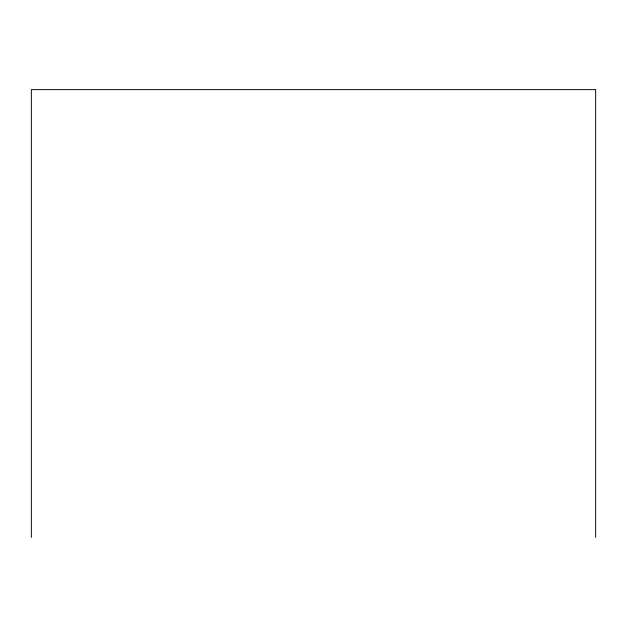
<?xml version="1.0" encoding="UTF-8"?>
<svg xmlns="http://www.w3.org/2000/svg" width="627" height="627" viewBox="0 0 627 627"><rect width="100%" height="100%" fill="white"/><g stroke="black" fill="none" stroke-linecap="round" stroke-linejoin="round"><path stroke-width="0.94" d="M595.65 537.378L595.65 89.622L31.35 89.622L31.35 537.378"/></g></svg>
